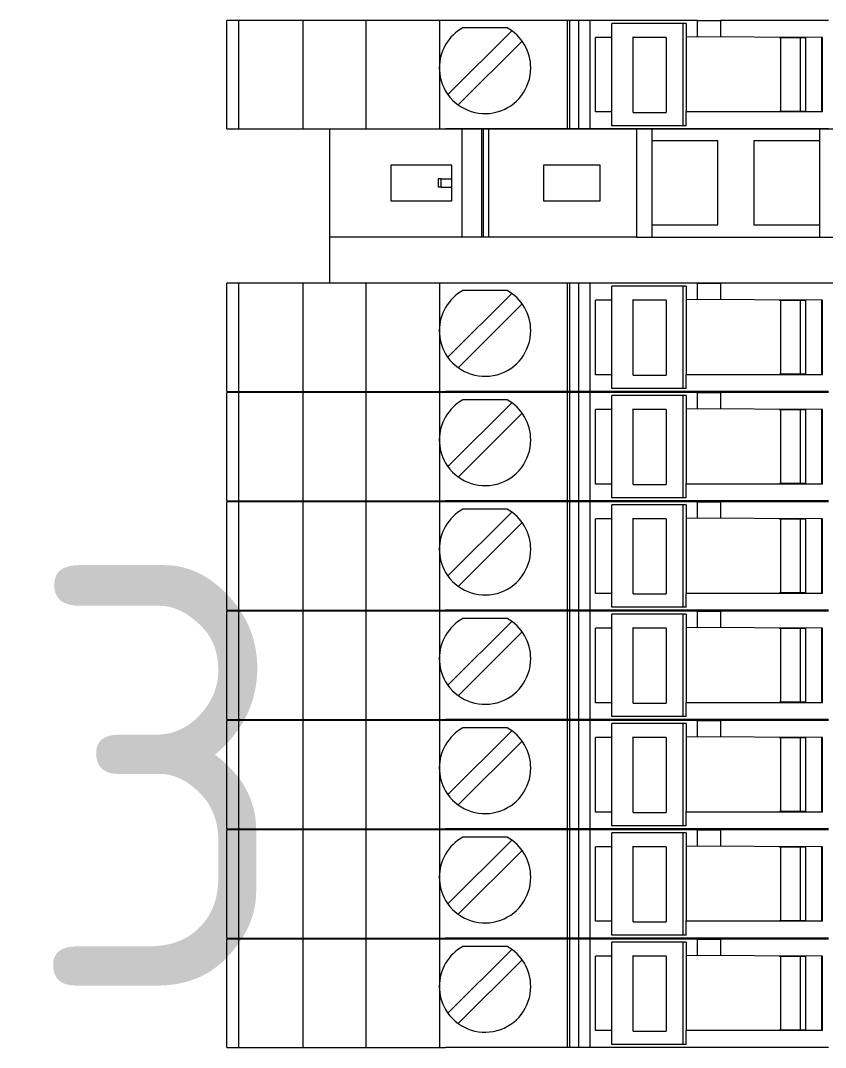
# Model space of a CAD drawing. Header units: millimetres. Extents: x 4962 to 7449, y 754 to 2938.
# Drawn here: x 6416.76 to 6455.03, y 2355.84 to 2404.69 of the extents above; entities that cross this region are included whole.
import ezdxf

# ---------------------------------------------------------------- set-up
doc = ezdxf.new("R2010")
doc.units = ezdxf.units.MM
doc.set_wipeout_variables(frame=1)
doc.layers.add('000-PI-Oprema', color=30, linetype='Continuous', lineweight=5)
doc.layers.add('000-PI_TEXT', color=7, linetype='Continuous')
doc.styles.add('PI0', font='isocpeur.ttf', dxfattribs={"width": 0.9})

msp = doc.modelspace()

# ---------------------------------------------------------------- linework, layer by layer
at = {"layer": '000-PI-Oprema', "color": 0, "linetype": 'ByBlock', "lineweight": 0}
for p, q in [((6426.571, 2399.537), (6426.571, 2404.687)), ((6448.946, 2404.687), (6426.571, 2404.687)), ((6427.119, 2404.687), (6427.119, 2399.537)), ((6430.196, 2399.537), (6430.196, 2404.687)), ((6442.871, 2404.687), (6442.871, 2404.687)), ((6448.255, 2404.547), (6444.884, 2404.547)), ((6444.884, 2404.547), (6444.884, 2404.547)), ((6445.521, 2404.687), (6445.521, 2404.687)), ((6448.413, 2404.547), (6448.255, 2404.547)), ((6448.413, 2404.547), (6448.413, 2403.862)), ((6448.946, 2404.687), (6448.946, 2404.687)), ((6448.946, 2404.687), (6448.951, 2404.687)), ((6448.946, 2403.91), (6448.946, 2404.687)), ((6448.951, 2404.687), (6450.046, 2404.687)), ((6450.046, 2404.687), (6450.043, 2403.905)), ((6450.046, 2404.687), (6450.046, 2404.687)), ((6455.171, 2404.687), (6450.046, 2404.687)), ((6450.571, 2404.687), (6450.571, 2404.687)), ((6440.117, 2404.202), (6437.081, 2401.166)), ((6437.788, 2404.337), (6437.788, 2404.337)), ((6439.905, 2404.337), (6437.788, 2404.337)), ((6439.905, 2404.337), (6439.905, 2404.337)), ((6440.117, 2404.202), (6440.117, 2404.202)), ((6445.891, 2400.312), (6445.891, 2403.912)), ((6454.896, 2403.887), (6448.413, 2403.912)), ((6437.576, 2400.671), (6440.612, 2403.707)), ((6440.612, 2403.707), (6440.612, 2403.707)), ((6442.771, 2401.137), (6442.771, 2403.737)), ((6442.771, 2403.737), (6442.771, 2403.737)), ((6444.884, 2403.887), (6444.096, 2403.887)), ((6444.096, 2403.887), (6444.096, 2403.887)), ((6444.096, 2400.337), (6444.096, 2403.887)), ((6447.458, 2403.887), (6445.891, 2403.887)), ((6447.458, 2403.887), (6447.458, 2400.362)), ((6448.413, 2403.862), (6448.413, 2400.362)), ((6452.846, 2403.887), (6452.846, 2403.862)), ((6453.846, 2403.862), (6452.846, 2403.862)), ((6452.91, 2400.362), (6452.91, 2403.862)), ((6453.846, 2400.337), (6453.846, 2403.887)), ((6454.096, 2403.862), (6453.846, 2403.862)), ((6454.096, 2403.862), (6454.096, 2403.862)), ((6454.096, 2400.362), (6454.096, 2403.862)), ((6454.846, 2403.887), (6454.846, 2400.337)), ((6454.896, 2403.887), (6454.896, 2403.887)), ((6454.896, 2400.337), (6454.896, 2403.887)), ((6437.081, 2401.166), (6437.081, 2401.166)), ((6442.771, 2401.137), (6442.771, 2401.137)), ((6437.576, 2400.671), (6437.576, 2400.671)), ((6444.884, 2400.337), (6444.096, 2400.337)), ((6444.096, 2400.337), (6444.096, 2400.337)), ((6445.891, 2400.312), (6447.3, 2400.312)), ((6447.3, 2400.312), (6447.458, 2400.312)), ((6447.458, 2400.362), (6447.458, 2400.312)), ((6454.896, 2400.337), (6448.413, 2400.337)), ((6453.846, 2400.362), (6452.846, 2400.362)), ((6452.846, 2400.362), (6452.846, 2400.337)), ((6454.096, 2400.362), (6453.846, 2400.362)), ((6454.096, 2400.362), (6454.096, 2400.362)), ((6454.896, 2400.337), (6454.896, 2400.337)), ((6426.571, 2387.037), (6426.571, 2392.187)), ((6448.946, 2392.187), (6426.571, 2392.187)), ((6427.119, 2392.187), (6427.119, 2387.037)), ((6430.196, 2387.037), (6430.196, 2392.187)), ((6433.196, 2387.037), (6433.196, 2392.187)), ((6436.696, 2387.037), (6436.696, 2392.187)), ((6442.771, 2387.037), (6442.771, 2392.187)), ((6442.871, 2392.187), (6442.871, 2392.187)), ((6442.871, 2392.187), (6442.871, 2387.037)), ((6443.299, 2392.187), (6443.299, 2387.037)), ((6443.841, 2387.037), (6443.841, 2392.187)), ((6445.521, 2392.187), (6445.521, 2392.187)), ((6448.946, 2392.187), (6448.946, 2392.187)), ((6448.946, 2392.187), (6448.951, 2392.187)), ((6448.946, 2391.41), (6448.946, 2392.187)), ((6448.951, 2392.187), (6450.046, 2392.187)), ((6450.046, 2392.187), (6450.043, 2391.405)), ((6450.046, 2392.187), (6450.046, 2392.187)), ((6455.171, 2392.187), (6450.046, 2392.187)), ((6450.571, 2392.187), (6450.571, 2392.187)), ((6440.117, 2391.702), (6437.081, 2388.666)), ((6437.788, 2391.837), (6437.788, 2391.837)), ((6439.905, 2391.837), (6437.788, 2391.837)), ((6439.905, 2391.837), (6439.905, 2391.837)), ((6440.117, 2391.702), (6440.117, 2391.702)), ((6448.255, 2392.047), (6444.884, 2392.047)), ((6444.884, 2387.177), (6444.884, 2392.047)), ((6444.884, 2392.047), (6444.884, 2392.047)), ((6448.413, 2392.047), (6448.255, 2392.047)), ((6448.255, 2392.047), (6448.255, 2387.177)), ((6448.413, 2392.047), (6448.413, 2391.362)), ((6442.771, 2388.637), (6442.771, 2391.237)), ((6442.771, 2391.237), (6442.771, 2391.237)), ((6444.884, 2391.387), (6444.096, 2391.387)), ((6444.096, 2391.387), (6444.096, 2391.387)), ((6444.096, 2387.837), (6444.096, 2391.387)), ((6445.891, 2387.812), (6445.891, 2391.412)), ((6447.458, 2391.387), (6445.891, 2391.387)), ((6447.458, 2391.387), (6447.458, 2387.862)), ((6454.896, 2391.387), (6448.413, 2391.412)), ((6448.413, 2391.362), (6448.413, 2387.862)), ((6452.846, 2391.387), (6452.846, 2391.362)), ((6453.846, 2391.362), (6452.846, 2391.362)), ((6452.91, 2387.862), (6452.91, 2391.362)), ((6453.846, 2387.837), (6453.846, 2391.387)), ((6454.096, 2391.362), (6453.846, 2391.362)), ((6454.096, 2391.362), (6454.096, 2391.362)), ((6454.096, 2387.862), (6454.096, 2391.362)), ((6454.846, 2391.387), (6454.846, 2387.837)), ((6454.896, 2391.387), (6454.896, 2391.387)), ((6454.896, 2387.837), (6454.896, 2391.387)), ((6437.576, 2388.171), (6440.612, 2391.207)), ((6440.612, 2391.207), (6440.612, 2391.207)), ((6437.081, 2388.666), (6437.081, 2388.666)), ((6442.771, 2388.637), (6442.771, 2388.637)), ((6437.576, 2388.171), (6437.576, 2388.171)), ((6444.884, 2387.837), (6444.096, 2387.837)), ((6444.096, 2387.837), (6444.096, 2387.837)), ((6445.891, 2387.812), (6447.3, 2387.812)), ((6447.3, 2387.812), (6447.458, 2387.812)), ((6447.458, 2387.862), (6447.458, 2387.812)), ((6448.413, 2387.177), (6448.413, 2387.862)), ((6454.896, 2387.837), (6448.413, 2387.837)), ((6453.846, 2387.862), (6452.846, 2387.862)), ((6452.846, 2387.862), (6452.846, 2387.837)), ((6454.096, 2387.862), (6453.846, 2387.862)), ((6454.096, 2387.862), (6454.096, 2387.862)), ((6454.896, 2387.837), (6454.896, 2387.837)), ((6426.571, 2387.037), (6436.971, 2387.037)), ((6426.571, 2381.837), (6426.571, 2386.987)), ((6448.946, 2386.987), (6426.571, 2386.987)), ((6427.119, 2386.987), (6427.119, 2381.837)), ((6430.196, 2381.837), (6430.196, 2386.987)), ((6433.196, 2381.837), (6433.196, 2386.987)), ((6436.696, 2381.837), (6436.696, 2386.987)), ((6455.171, 2387.037), (6436.971, 2387.037)), ((6442.771, 2381.837), (6442.771, 2386.987)), ((6442.871, 2387.037), (6442.871, 2387.037)), ((6442.871, 2386.987), (6442.871, 2386.987)), ((6442.871, 2386.987), (6442.871, 2381.837)), ((6443.299, 2386.987), (6443.299, 2381.837)), ((6443.841, 2381.837), (6443.841, 2386.987)), ((6448.255, 2387.177), (6444.884, 2387.177)), ((6444.884, 2387.177), (6444.884, 2387.177)), ((6448.255, 2386.847), (6444.884, 2386.847)), ((6444.884, 2381.977), (6444.884, 2386.847)), ((6444.884, 2386.847), (6444.884, 2386.847)), ((6445.521, 2387.037), (6445.521, 2387.037)), ((6445.521, 2386.987), (6445.521, 2386.987)), ((6448.413, 2387.177), (6448.255, 2387.177)), ((6448.413, 2386.847), (6448.255, 2386.847)), ((6448.255, 2386.847), (6448.255, 2381.977)), ((6448.413, 2386.847), (6448.413, 2386.162)), ((6448.946, 2386.987), (6448.946, 2386.987)), ((6448.946, 2386.987), (6448.951, 2386.987)), ((6448.946, 2386.21), (6448.946, 2386.987)), ((6448.951, 2386.987), (6450.046, 2386.987)), ((6450.046, 2386.987), (6450.043, 2386.205)), ((6450.046, 2386.987), (6450.046, 2386.987)), ((6455.171, 2386.987), (6450.046, 2386.987)), ((6450.571, 2387.037), (6450.571, 2387.037)), ((6450.571, 2386.987), (6450.571, 2386.987)), ((6440.117, 2386.502), (6437.081, 2383.466)), ((6437.788, 2386.637), (6437.788, 2386.637)), ((6439.905, 2386.637), (6437.788, 2386.637)), ((6439.905, 2386.637), (6439.905, 2386.637)), ((6440.117, 2386.502), (6440.117, 2386.502)), ((6437.576, 2382.971), (6440.612, 2386.007)), ((6440.612, 2386.007), (6440.612, 2386.007)), ((6442.771, 2383.437), (6442.771, 2386.037)), ((6442.771, 2386.037), (6442.771, 2386.037)), ((6444.884, 2386.187), (6444.096, 2386.187)), ((6444.096, 2386.187), (6444.096, 2386.187)), ((6444.096, 2382.637), (6444.096, 2386.187)), ((6445.891, 2382.612), (6445.891, 2386.212)), ((6447.458, 2386.187), (6445.891, 2386.187)), ((6447.458, 2386.187), (6447.458, 2382.662)), ((6454.896, 2386.187), (6448.413, 2386.212)), ((6448.413, 2386.162), (6448.413, 2382.662)), ((6452.846, 2386.187), (6452.846, 2386.162)), ((6453.846, 2386.162), (6452.846, 2386.162)), ((6452.91, 2382.662), (6452.91, 2386.162)), ((6453.846, 2382.637), (6453.846, 2386.187)), ((6454.096, 2386.162), (6453.846, 2386.162)), ((6454.096, 2386.162), (6454.096, 2386.162)), ((6454.096, 2382.662), (6454.096, 2386.162)), ((6454.846, 2386.187), (6454.846, 2382.637)), ((6454.896, 2386.187), (6454.896, 2386.187)), ((6454.896, 2382.637), (6454.896, 2386.187)), ((6437.081, 2383.466), (6437.081, 2383.466)), ((6442.771, 2383.437), (6442.771, 2383.437)), ((6437.576, 2382.971), (6437.576, 2382.971)), ((6444.884, 2382.637), (6444.096, 2382.637)), ((6444.096, 2382.637), (6444.096, 2382.637)), ((6445.891, 2382.612), (6447.3, 2382.612)), ((6447.3, 2382.612), (6447.458, 2382.612)), ((6447.458, 2382.662), (6447.458, 2382.612)), ((6448.413, 2381.977), (6448.413, 2382.662)), ((6454.896, 2382.637), (6448.413, 2382.637)), ((6453.846, 2382.662), (6452.846, 2382.662)), ((6452.846, 2382.662), (6452.846, 2382.637)), ((6454.096, 2382.662), (6453.846, 2382.662)), ((6454.096, 2382.662), (6454.096, 2382.662)), ((6454.896, 2382.637), (6454.896, 2382.637)), ((6448.255, 2381.977), (6444.884, 2381.977)), ((6444.884, 2381.977), (6444.884, 2381.977)), ((6448.413, 2381.977), (6448.255, 2381.977)), ((6426.571, 2381.837), (6436.971, 2381.837)), ((6426.571, 2376.637), (6426.571, 2381.787)), ((6448.946, 2381.787), (6426.571, 2381.787)), ((6427.119, 2381.787), (6427.119, 2376.637)), ((6430.196, 2376.637), (6430.196, 2381.787)), ((6433.196, 2376.637), (6433.196, 2381.787)), ((6436.696, 2376.637), (6436.696, 2381.787)), ((6455.171, 2381.837), (6436.971, 2381.837)), ((6442.771, 2376.637), (6442.771, 2381.787)), ((6442.871, 2381.837), (6442.871, 2381.837)), ((6442.871, 2381.787), (6442.871, 2381.787)), ((6442.871, 2381.787), (6442.871, 2376.637)), ((6443.299, 2381.787), (6443.299, 2376.637)), ((6443.841, 2376.637), (6443.841, 2381.787)), ((6448.255, 2381.647), (6444.884, 2381.647)), ((6444.884, 2376.777), (6444.884, 2381.647)), ((6444.884, 2381.647), (6444.884, 2381.647)), ((6445.521, 2381.837), (6445.521, 2381.837)), ((6445.521, 2381.787), (6445.521, 2381.787)), ((6448.413, 2381.647), (6448.255, 2381.647)), ((6448.255, 2381.647), (6448.255, 2376.777)), ((6448.413, 2381.647), (6448.413, 2380.962)), ((6448.946, 2381.787), (6448.946, 2381.787)), ((6448.946, 2381.787), (6448.951, 2381.787)), ((6448.946, 2381.01), (6448.946, 2381.787)), ((6448.951, 2381.787), (6450.046, 2381.787)), ((6450.046, 2381.787), (6450.043, 2381.005)), ((6450.046, 2381.787), (6450.046, 2381.787)), ((6455.171, 2381.787), (6450.046, 2381.787)), ((6450.571, 2381.837), (6450.571, 2381.837)), ((6450.571, 2381.787), (6450.571, 2381.787)), ((6440.117, 2381.302), (6437.081, 2378.266)), ((6437.788, 2381.437), (6437.788, 2381.437)), ((6439.905, 2381.437), (6437.788, 2381.437)), ((6439.905, 2381.437), (6439.905, 2381.437)), ((6440.117, 2381.302), (6440.117, 2381.302)), ((6444.884, 2380.987), (6444.096, 2380.987)), ((6444.096, 2380.987), (6444.096, 2380.987)), ((6444.096, 2377.437), (6444.096, 2380.987)), ((6445.891, 2377.412), (6445.891, 2381.012)), ((6447.458, 2380.987), (6445.891, 2380.987)), ((6447.458, 2380.987), (6447.458, 2377.462)), ((6454.896, 2380.987), (6448.413, 2381.012)), ((6448.413, 2380.962), (6448.413, 2377.462)), ((6452.846, 2380.987), (6452.846, 2380.962)), ((6453.846, 2380.962), (6452.846, 2380.962)), ((6452.91, 2377.462), (6452.91, 2380.962)), ((6453.846, 2377.437), (6453.846, 2380.987)), ((6454.096, 2380.962), (6453.846, 2380.962)), ((6454.096, 2380.962), (6454.096, 2380.962)), ((6454.096, 2377.462), (6454.096, 2380.962)), ((6454.846, 2380.987), (6454.846, 2377.437)), ((6454.896, 2380.987), (6454.896, 2380.987)), ((6454.896, 2377.437), (6454.896, 2380.987)), ((6437.576, 2377.771), (6440.612, 2380.807)), ((6440.612, 2380.807), (6440.612, 2380.807)), ((6442.771, 2378.237), (6442.771, 2380.837)), ((6442.771, 2380.837), (6442.771, 2380.837)), ((6437.081, 2378.266), (6437.081, 2378.266)), ((6442.771, 2378.237), (6442.771, 2378.237)), ((6437.576, 2377.771), (6437.576, 2377.771)), ((6444.884, 2377.437), (6444.096, 2377.437)), ((6444.096, 2377.437), (6444.096, 2377.437)), ((6445.891, 2377.412), (6447.3, 2377.412)), ((6447.3, 2377.412), (6447.458, 2377.412)), ((6447.458, 2377.462), (6447.458, 2377.412)), ((6448.413, 2376.777), (6448.413, 2377.462)), ((6454.896, 2377.437), (6448.413, 2377.437)), ((6453.846, 2377.462), (6452.846, 2377.462)), ((6452.846, 2377.462), (6452.846, 2377.437)), ((6454.096, 2377.462), (6453.846, 2377.462)), ((6454.096, 2377.462), (6454.096, 2377.462)), ((6454.896, 2377.437), (6454.896, 2377.437)), ((6426.571, 2376.637), (6436.971, 2376.637)), ((6426.571, 2371.437), (6426.571, 2376.587)), ((6448.946, 2376.587), (6426.571, 2376.587)), ((6427.119, 2376.587), (6427.119, 2371.437)), ((6430.196, 2371.437), (6430.196, 2376.587)), ((6433.196, 2371.437), (6433.196, 2376.587)), ((6436.696, 2371.437), (6436.696, 2376.587)), ((6455.171, 2376.637), (6436.971, 2376.637)), ((6442.771, 2371.437), (6442.771, 2376.587)), ((6442.871, 2376.637), (6442.871, 2376.637)), ((6442.871, 2376.587), (6442.871, 2376.587)), ((6442.871, 2376.587), (6442.871, 2371.437)), ((6443.299, 2376.587), (6443.299, 2371.437)), ((6443.841, 2371.437), (6443.841, 2376.587)), ((6448.255, 2376.777), (6444.884, 2376.777)), ((6444.884, 2376.777), (6444.884, 2376.777)), ((6445.521, 2376.637), (6445.521, 2376.637)), ((6445.521, 2376.587), (6445.521, 2376.587)), ((6448.413, 2376.777), (6448.255, 2376.777)), ((6448.946, 2376.587), (6448.946, 2376.587)), ((6448.946, 2376.587), (6448.951, 2376.587)), ((6448.946, 2375.81), (6448.946, 2376.587)), ((6448.951, 2376.587), (6450.046, 2376.587)), ((6450.046, 2376.587), (6450.043, 2375.805)), ((6450.046, 2376.587), (6450.046, 2376.587)), ((6455.171, 2376.587), (6450.046, 2376.587)), ((6450.571, 2376.637), (6450.571, 2376.637)), ((6450.571, 2376.587), (6450.571, 2376.587)), ((6440.117, 2376.102), (6437.081, 2373.066)), ((6437.788, 2376.237), (6437.788, 2376.237)), ((6439.905, 2376.237), (6437.788, 2376.237)), ((6439.905, 2376.237), (6439.905, 2376.237)), ((6440.117, 2376.102), (6440.117, 2376.102)), ((6448.255, 2376.447), (6444.884, 2376.447)), ((6444.884, 2371.577), (6444.884, 2376.447)), ((6444.884, 2376.447), (6444.884, 2376.447)), ((6448.413, 2376.447), (6448.255, 2376.447)), ((6448.255, 2376.447), (6448.255, 2371.577)), ((6448.413, 2376.447), (6448.413, 2375.762)), ((6437.576, 2372.571), (6440.612, 2375.607)), ((6440.612, 2375.607), (6440.612, 2375.607)), ((6442.771, 2373.037), (6442.771, 2375.637)), ((6442.771, 2375.637), (6442.771, 2375.637)), ((6444.884, 2375.787), (6444.096, 2375.787)), ((6444.096, 2375.787), (6444.096, 2375.787)), ((6444.096, 2372.237), (6444.096, 2375.787)), ((6445.891, 2372.212), (6445.891, 2375.812)), ((6447.458, 2375.787), (6445.891, 2375.787)), ((6447.458, 2375.787), (6447.458, 2372.262)), ((6454.896, 2375.787), (6448.413, 2375.812)), ((6448.413, 2375.762), (6448.413, 2372.262)), ((6452.846, 2375.787), (6452.846, 2375.762)), ((6453.846, 2375.762), (6452.846, 2375.762)), ((6452.91, 2372.262), (6452.91, 2375.762)), ((6453.846, 2372.237), (6453.846, 2375.787)), ((6454.096, 2375.762), (6453.846, 2375.762)), ((6454.096, 2375.762), (6454.096, 2375.762)), ((6454.096, 2372.262), (6454.096, 2375.762)), ((6454.846, 2375.787), (6454.846, 2372.237)), ((6454.896, 2375.787), (6454.896, 2375.787)), ((6454.896, 2372.237), (6454.896, 2375.787)), ((6437.081, 2373.066), (6437.081, 2373.066)), ((6442.771, 2373.037), (6442.771, 2373.037)), ((6437.576, 2372.571), (6437.576, 2372.571)), ((6444.884, 2372.237), (6444.096, 2372.237)), ((6444.096, 2372.237), (6444.096, 2372.237)), ((6445.891, 2372.212), (6447.3, 2372.212)), ((6447.3, 2372.212), (6447.458, 2372.212)), ((6447.458, 2372.262), (6447.458, 2372.212)), ((6448.413, 2371.577), (6448.413, 2372.262)), ((6454.896, 2372.237), (6448.413, 2372.237)), ((6453.846, 2372.262), (6452.846, 2372.262)), ((6452.846, 2372.262), (6452.846, 2372.237)), ((6454.096, 2372.262), (6453.846, 2372.262)), ((6454.096, 2372.262), (6454.096, 2372.262)), ((6454.896, 2372.237), (6454.896, 2372.237)), ((6426.571, 2371.437), (6436.971, 2371.437)), ((6426.571, 2366.237), (6426.571, 2371.387)), ((6448.946, 2371.387), (6426.571, 2371.387)), ((6427.119, 2371.387), (6427.119, 2366.237)), ((6430.196, 2366.237), (6430.196, 2371.387)), ((6433.196, 2366.237), (6433.196, 2371.387)), ((6436.696, 2366.237), (6436.696, 2371.387)), ((6455.171, 2371.437), (6436.971, 2371.437)), ((6442.771, 2366.237), (6442.771, 2371.387)), ((6442.871, 2371.437), (6442.871, 2371.437)), ((6442.871, 2371.387), (6442.871, 2371.387)), ((6442.871, 2371.387), (6442.871, 2366.237)), ((6443.299, 2371.387), (6443.299, 2366.237)), ((6443.841, 2366.237), (6443.841, 2371.387)), ((6448.255, 2371.577), (6444.884, 2371.577)), ((6444.884, 2371.577), (6444.884, 2371.577)), ((6448.255, 2371.247), (6444.884, 2371.247)), ((6444.884, 2366.377), (6444.884, 2371.247)), ((6444.884, 2371.247), (6444.884, 2371.247)), ((6445.521, 2371.437), (6445.521, 2371.437)), ((6445.521, 2371.387), (6445.521, 2371.387)), ((6448.413, 2371.577), (6448.255, 2371.577)), ((6448.413, 2371.247), (6448.255, 2371.247)), ((6448.255, 2371.247), (6448.255, 2366.377)), ((6448.413, 2371.247), (6448.413, 2370.562)), ((6448.946, 2371.387), (6448.946, 2371.387)), ((6448.946, 2371.387), (6448.951, 2371.387)), ((6448.946, 2370.61), (6448.946, 2371.387)), ((6448.951, 2371.387), (6450.046, 2371.387)), ((6450.046, 2371.387), (6450.043, 2370.605)), ((6450.046, 2371.387), (6450.046, 2371.387)), ((6455.171, 2371.387), (6450.046, 2371.387)), ((6450.571, 2371.437), (6450.571, 2371.437)), ((6450.571, 2371.387), (6450.571, 2371.387)), ((6440.117, 2370.902), (6437.081, 2367.866)), ((6437.788, 2371.037), (6437.788, 2371.037)), ((6439.905, 2371.037), (6437.788, 2371.037)), ((6439.905, 2371.037), (6439.905, 2371.037)), ((6440.117, 2370.902), (6440.117, 2370.902)), ((6437.576, 2367.371), (6440.612, 2370.407)), ((6440.612, 2370.407), (6440.612, 2370.407)), ((6442.771, 2367.837), (6442.771, 2370.437)), ((6442.771, 2370.437), (6442.771, 2370.437)), ((6444.884, 2370.587), (6444.096, 2370.587)), ((6444.096, 2370.587), (6444.096, 2370.587)), ((6444.096, 2367.037), (6444.096, 2370.587)), ((6445.891, 2367.012), (6445.891, 2370.612)), ((6447.458, 2370.587), (6445.891, 2370.587)), ((6447.458, 2370.587), (6447.458, 2367.062)), ((6454.896, 2370.587), (6448.413, 2370.612)), ((6448.413, 2370.562), (6448.413, 2367.062)), ((6452.846, 2370.587), (6452.846, 2370.562)), ((6453.846, 2370.562), (6452.846, 2370.562)), ((6452.91, 2367.062), (6452.91, 2370.562)), ((6453.846, 2367.037), (6453.846, 2370.587)), ((6454.096, 2370.562), (6453.846, 2370.562)), ((6454.096, 2370.562), (6454.096, 2370.562)), ((6454.096, 2367.062), (6454.096, 2370.562)), ((6454.846, 2370.587), (6454.846, 2367.037)), ((6454.896, 2370.587), (6454.896, 2370.587)), ((6454.896, 2367.037), (6454.896, 2370.587)), ((6437.081, 2367.866), (6437.081, 2367.866)), ((6442.771, 2367.837), (6442.771, 2367.837)), ((6437.576, 2367.371), (6437.576, 2367.371)), ((6444.884, 2367.037), (6444.096, 2367.037)), ((6444.096, 2367.037), (6444.096, 2367.037)), ((6445.891, 2367.012), (6447.3, 2367.012)), ((6447.3, 2367.012), (6447.458, 2367.012)), ((6447.458, 2367.062), (6447.458, 2367.012)), ((6448.413, 2366.377), (6448.413, 2367.062)), ((6454.896, 2367.037), (6448.413, 2367.037)), ((6453.846, 2367.062), (6452.846, 2367.062)), ((6452.846, 2367.062), (6452.846, 2367.037)), ((6454.096, 2367.062), (6453.846, 2367.062)), ((6454.096, 2367.062), (6454.096, 2367.062)), ((6454.896, 2367.037), (6454.896, 2367.037)), ((6448.255, 2366.377), (6444.884, 2366.377)), ((6444.884, 2366.377), (6444.884, 2366.377)), ((6448.413, 2366.377), (6448.255, 2366.377)), ((6426.571, 2366.237), (6436.971, 2366.237)), ((6426.571, 2361.037), (6426.571, 2366.187)), ((6448.946, 2366.187), (6426.571, 2366.187)), ((6427.119, 2366.187), (6427.119, 2361.037)), ((6430.196, 2361.037), (6430.196, 2366.187)), ((6433.196, 2361.037), (6433.196, 2366.187)), ((6436.696, 2361.037), (6436.696, 2366.187)), ((6455.171, 2366.237), (6436.971, 2366.237)), ((6437.788, 2365.837), (6437.788, 2365.837)), ((6439.905, 2365.837), (6437.788, 2365.837)), ((6439.905, 2365.837), (6439.905, 2365.837)), ((6442.771, 2361.037), (6442.771, 2366.187)), ((6442.871, 2366.237), (6442.871, 2366.237)), ((6442.871, 2366.187), (6442.871, 2366.187)), ((6442.871, 2366.187), (6442.871, 2361.037)), ((6443.299, 2366.187), (6443.299, 2361.037)), ((6443.841, 2361.037), (6443.841, 2366.187)), ((6448.255, 2366.047), (6444.884, 2366.047)), ((6444.884, 2361.177), (6444.884, 2366.047)), ((6444.884, 2366.047), (6444.884, 2366.047)), ((6445.521, 2366.237), (6445.521, 2366.237)), ((6445.521, 2366.187), (6445.521, 2366.187)), ((6448.413, 2366.047), (6448.255, 2366.047)), ((6448.255, 2366.047), (6448.255, 2361.177)), ((6448.413, 2366.047), (6448.413, 2365.362)), ((6448.946, 2366.187), (6448.946, 2366.187)), ((6448.946, 2366.187), (6448.951, 2366.187)), ((6448.946, 2365.41), (6448.946, 2366.187)), ((6448.951, 2366.187), (6450.046, 2366.187)), ((6450.046, 2366.187), (6450.043, 2365.405)), ((6450.046, 2366.187), (6450.046, 2366.187)), ((6455.171, 2366.187), (6450.046, 2366.187)), ((6450.571, 2366.237), (6450.571, 2366.237)), ((6450.571, 2366.187), (6450.571, 2366.187)), ((6440.117, 2365.702), (6437.081, 2362.666)), ((6440.117, 2365.702), (6440.117, 2365.702)), ((6444.884, 2365.387), (6444.096, 2365.387)), ((6444.096, 2365.387), (6444.096, 2365.387)), ((6444.096, 2361.837), (6444.096, 2365.387)), ((6445.891, 2361.812), (6445.891, 2365.412)), ((6447.458, 2365.387), (6445.891, 2365.387)), ((6447.458, 2365.387), (6447.458, 2361.862)), ((6454.896, 2365.387), (6448.413, 2365.412)), ((6448.413, 2365.362), (6448.413, 2361.862)), ((6452.846, 2365.387), (6452.846, 2365.362)), ((6453.846, 2365.362), (6452.846, 2365.362)), ((6452.91, 2361.862), (6452.91, 2365.362)), ((6453.846, 2361.837), (6453.846, 2365.387)), ((6454.096, 2365.362), (6453.846, 2365.362)), ((6454.096, 2365.362), (6454.096, 2365.362)), ((6454.096, 2361.862), (6454.096, 2365.362)), ((6454.846, 2365.387), (6454.846, 2361.837)), ((6454.896, 2365.387), (6454.896, 2365.387)), ((6454.896, 2361.837), (6454.896, 2365.387)), ((6437.576, 2362.171), (6440.612, 2365.207)), ((6440.612, 2365.207), (6440.612, 2365.207)), ((6442.771, 2362.637), (6442.771, 2365.237)), ((6442.771, 2365.237), (6442.771, 2365.237)), ((6437.081, 2362.666), (6437.081, 2362.666)), ((6442.771, 2362.637), (6442.771, 2362.637)), ((6437.576, 2362.171), (6437.576, 2362.171)), ((6444.884, 2361.837), (6444.096, 2361.837)), ((6444.096, 2361.837), (6444.096, 2361.837)), ((6445.891, 2361.812), (6447.3, 2361.812)), ((6447.3, 2361.812), (6447.458, 2361.812)), ((6447.458, 2361.862), (6447.458, 2361.812)), ((6448.413, 2361.177), (6448.413, 2361.862)), ((6454.896, 2361.837), (6448.413, 2361.837)), ((6453.846, 2361.862), (6452.846, 2361.862)), ((6452.846, 2361.862), (6452.846, 2361.837)), ((6454.096, 2361.862), (6453.846, 2361.862)), ((6454.096, 2361.862), (6454.096, 2361.862)), ((6454.896, 2361.837), (6454.896, 2361.837)), ((6426.571, 2361.037), (6436.971, 2361.037)), ((6426.571, 2355.837), (6426.571, 2360.987)), ((6448.946, 2360.987), (6426.571, 2360.987)), ((6427.119, 2360.987), (6427.119, 2355.837)), ((6430.196, 2355.837), (6430.196, 2360.987)), ((6433.196, 2355.837), (6433.196, 2360.987)), ((6436.696, 2355.837), (6436.696, 2360.987)), ((6455.171, 2361.037), (6436.971, 2361.037)), ((6442.771, 2355.837), (6442.771, 2360.987)), ((6442.871, 2361.037), (6442.871, 2361.037)), ((6442.871, 2360.987), (6442.871, 2360.987)), ((6442.871, 2360.987), (6442.871, 2355.837)), ((6443.299, 2360.987), (6443.299, 2355.837)), ((6443.841, 2355.837), (6443.841, 2360.987)), ((6448.255, 2361.177), (6444.884, 2361.177)), ((6444.884, 2361.177), (6444.884, 2361.177)), ((6445.521, 2361.037), (6445.521, 2361.037)), ((6445.521, 2360.987), (6445.521, 2360.987)), ((6448.413, 2361.177), (6448.255, 2361.177)), ((6448.946, 2360.987), (6448.946, 2360.987)), ((6448.946, 2360.987), (6448.951, 2360.987)), ((6448.946, 2360.21), (6448.946, 2360.987)), ((6448.951, 2360.987), (6450.046, 2360.987)), ((6450.046, 2360.987), (6450.043, 2360.205)), ((6450.046, 2360.987), (6450.046, 2360.987)), ((6455.171, 2360.987), (6450.046, 2360.987)), ((6450.571, 2361.037), (6450.571, 2361.037)), ((6450.571, 2360.987), (6450.571, 2360.987)), ((6440.117, 2360.502), (6437.081, 2357.466)), ((6437.788, 2360.637), (6437.788, 2360.637)), ((6439.905, 2360.637), (6437.788, 2360.637)), ((6439.905, 2360.637), (6439.905, 2360.637)), ((6440.117, 2360.502), (6440.117, 2360.502)), ((6448.255, 2360.847), (6444.884, 2360.847)), ((6444.884, 2355.977), (6444.884, 2360.847)), ((6444.884, 2360.847), (6444.884, 2360.847)), ((6448.413, 2360.847), (6448.255, 2360.847)), ((6448.255, 2360.847), (6448.255, 2355.977)), ((6448.413, 2360.847), (6448.413, 2360.162)), ((6437.576, 2356.971), (6440.612, 2360.007)), ((6440.612, 2360.007), (6440.612, 2360.007)), ((6442.771, 2357.437), (6442.771, 2360.037)), ((6442.771, 2360.037), (6442.771, 2360.037)), ((6444.884, 2360.187), (6444.096, 2360.187)), ((6444.096, 2360.187), (6444.096, 2360.187)), ((6444.096, 2356.637), (6444.096, 2360.187)), ((6445.891, 2356.612), (6445.891, 2360.212)), ((6447.458, 2360.187), (6445.891, 2360.187)), ((6447.458, 2360.187), (6447.458, 2356.662)), ((6454.896, 2360.187), (6448.413, 2360.212)), ((6448.413, 2360.162), (6448.413, 2356.662)), ((6452.846, 2360.187), (6452.846, 2360.162)), ((6453.846, 2360.162), (6452.846, 2360.162)), ((6452.91, 2356.662), (6452.91, 2360.162)), ((6453.846, 2356.637), (6453.846, 2360.187)), ((6454.096, 2360.162), (6453.846, 2360.162)), ((6454.096, 2360.162), (6454.096, 2360.162)), ((6454.096, 2356.662), (6454.096, 2360.162)), ((6454.846, 2360.187), (6454.846, 2356.637)), ((6454.896, 2360.187), (6454.896, 2360.187)), ((6454.896, 2356.637), (6454.896, 2360.187)), ((6437.081, 2357.466), (6437.081, 2357.466)), ((6442.771, 2357.437), (6442.771, 2357.437)), ((6437.576, 2356.971), (6437.576, 2356.971)), ((6444.884, 2356.637), (6444.096, 2356.637)), ((6444.096, 2356.637), (6444.096, 2356.637)), ((6445.891, 2356.612), (6447.3, 2356.612)), ((6447.3, 2356.612), (6447.458, 2356.612)), ((6447.458, 2356.662), (6447.458, 2356.612)), ((6448.413, 2355.977), (6448.413, 2356.662)), ((6454.896, 2356.637), (6448.413, 2356.637)), ((6453.846, 2356.662), (6452.846, 2356.662)), ((6452.846, 2356.662), (6452.846, 2356.637)), ((6454.096, 2356.662), (6453.846, 2356.662)), ((6454.096, 2356.662), (6454.096, 2356.662)), ((6454.896, 2356.637), (6454.896, 2356.637)), ((6426.571, 2355.837), (6436.971, 2355.837)), ((6455.171, 2355.837), (6436.971, 2355.837)), ((6442.871, 2355.837), (6442.871, 2355.837)), ((6448.255, 2355.977), (6444.884, 2355.977)), ((6444.884, 2355.977), (6444.884, 2355.977)), ((6445.521, 2355.837), (6445.521, 2355.837)), ((6448.413, 2355.977), (6448.255, 2355.977)), ((6450.571, 2355.837), (6450.571, 2355.837))]:
    msp.add_line(p, q, dxfattribs=at)
for centre, start, end in [((6438.846, 2402.437), 119.1246, 149.5497), ((6438.846, 2402.437), 0, 60.8754), ((6438.846, 2402.437), 210.4503, 0), ((6438.846, 2389.937), 119.1246, 149.5497), ((6438.846, 2389.937), 0, 60.8754), ((6438.846, 2389.937), 210.4503, 0), ((6438.846, 2384.737), 119.1246, 149.5497), ((6438.846, 2384.737), 0, 60.8754), ((6438.846, 2384.737), 210.4503, 0), ((6438.846, 2379.537), 119.1246, 149.5497), ((6438.846, 2379.537), 0, 60.8754), ((6438.846, 2379.537), 210.4503, 0), ((6438.846, 2374.337), 119.1246, 149.5497), ((6438.846, 2374.337), 0, 60.8754), ((6438.846, 2374.337), 210.4503, 0), ((6438.846, 2369.137), 119.1246, 149.5497), ((6438.846, 2369.137), 0, 60.8754), ((6438.846, 2369.137), 210.4503, 0), ((6438.846, 2363.937), 119.1246, 149.5497), ((6438.846, 2363.937), 0, 60.8754), ((6438.846, 2363.937), 210.4503, 0), ((6438.846, 2358.737), 119.1246, 149.5497), ((6438.846, 2358.737), 0, 60.8754), ((6438.846, 2358.737), 210.4503, 0)]:
    msp.add_arc(centre, 2.175, start, end, dxfattribs=at)
for centre, start_param, end_param in [((6438.846, 2402.437), -2.102255, -1.570796), ((6438.846, 2402.437), -1.570796, -1.039338), ((6438.846, 2389.937), -2.102255, -1.570796), ((6438.846, 2389.937), -1.570796, -1.039338), ((6438.846, 2384.737), -2.102255, -1.570796), ((6438.846, 2384.737), -1.570796, -1.039338), ((6438.846, 2379.537), -2.102255, -1.570796), ((6438.846, 2379.537), -1.570796, -1.039338), ((6438.846, 2374.337), -2.102255, -1.570796), ((6438.846, 2374.337), -1.570796, -1.039338), ((6438.846, 2369.137), -2.102255, -1.570796), ((6438.846, 2369.137), -1.570796, -1.039338), ((6438.846, 2363.937), -2.102255, -1.570796), ((6438.846, 2363.937), -1.570796, -1.039338), ((6438.846, 2358.737), -2.102255, -1.570796), ((6438.846, 2358.737), -1.570796, -1.039338)]:
    msp.add_ellipse(centre, major_axis=(0, -2.175), ratio=1, start_param=start_param, end_param=end_param, dxfattribs=at)

# ---------------------------------------------------------------- texts
at = {"layer": '000-PI_TEXT', "color": 0, "linetype": 'ByBlock', "lineweight": 0, "style": 'PI0', "width": 0.9}
msp.add_text('-XG603', height=20, dxfattribs=at).set_placement((6347.863, 2358.714))

# ---------------------------------------------------------------- next in the draw order: wipeouts: each hides what was drawn before it
at = {"color": 7}
msp.add_wipeout([(6431.471, 2392.187), (6480.071, 2392.187), (6480.071, 2399.537), (6431.471, 2399.537)], dxfattribs=at).dxf.layer = '000-PI-Oprema'

# ---------------------------------------------------------------- next in the draw order: linework, layer by layer
at = {"layer": '000-PI-Oprema', "color": 0, "linetype": 'ByBlock', "lineweight": 0}
for p, q in [((6433.196, 2399.537), (6433.196, 2404.687)), ((6436.696, 2399.537), (6436.696, 2404.687)), ((6442.771, 2399.537), (6442.771, 2404.687)), ((6442.871, 2404.687), (6442.871, 2399.537)), ((6443.299, 2404.687), (6443.299, 2399.537)), ((6443.841, 2399.537), (6443.841, 2404.687)), ((6444.884, 2399.677), (6444.884, 2404.547)), ((6448.255, 2404.547), (6448.255, 2399.677)), ((6448.413, 2399.677), (6448.413, 2400.362)), ((6426.571, 2399.537), (6436.971, 2399.537)), ((6455.171, 2399.537), (6436.971, 2399.537)), ((6442.871, 2399.537), (6442.871, 2399.537)), ((6448.255, 2399.677), (6444.884, 2399.677)), ((6444.884, 2399.677), (6444.884, 2399.677)), ((6445.521, 2399.537), (6445.521, 2399.537)), ((6448.413, 2399.677), (6448.255, 2399.677)), ((6450.571, 2399.537), (6450.571, 2399.537))]:
    msp.add_line(p, q, dxfattribs=at)
at = {"layer": '000-PI-Oprema', "color": 7}
for p, q in [((6431.471, 2392.187), (6431.471, 2399.537)), ((6437.737, 2399.537), (6437.737, 2394.387)), ((6438.673, 2399.537), (6438.673, 2394.387)), ((6438.774, 2394.387), (6438.774, 2399.537)), ((6439.032, 2394.387), (6439.032, 2399.537)), ((6446.053, 2399.537), (6446.053, 2394.387)), ((6446.771, 2399.537), (6446.771, 2398.962)), ((6454.771, 2398.962), (6454.771, 2399.537)), ((6446.771, 2398.962), (6446.771, 2394.962)), ((6449.921, 2398.962), (6446.771, 2398.962)), ((6449.921, 2394.962), (6449.921, 2398.962)), ((6451.621, 2398.962), (6451.621, 2394.962)), ((6454.771, 2398.962), (6451.621, 2398.962)), ((6454.771, 2394.962), (6454.771, 2398.962)), ((6434.371, 2397.812), (6434.371, 2396.112)), ((6437.271, 2397.812), (6434.371, 2397.812)), ((6437.271, 2397.162), (6437.271, 2397.812)), ((6441.621, 2397.812), (6441.621, 2396.112)), ((6444.321, 2397.812), (6441.621, 2397.812)), ((6444.321, 2396.112), (6444.321, 2397.812)), ((6436.757, 2397.162), (6436.626, 2397.162)), ((6436.626, 2397.162), (6436.626, 2396.762)), ((6436.757, 2397.162), (6437.271, 2397.162)), ((6436.757, 2396.762), (6436.757, 2397.162)), ((6437.271, 2396.762), (6437.271, 2397.162)), ((6436.757, 2396.762), (6436.626, 2396.762)), ((6436.757, 2396.762), (6437.271, 2396.762)), ((6437.271, 2396.112), (6437.271, 2396.762)), ((6434.371, 2396.112), (6437.271, 2396.112)), ((6441.621, 2396.112), (6444.321, 2396.112)), ((6446.771, 2394.962), (6446.771, 2394.387)), ((6446.771, 2394.962), (6449.921, 2394.962)), ((6451.621, 2394.962), (6454.771, 2394.962)), ((6454.771, 2394.387), (6454.771, 2394.962)), ((6437.737, 2394.387), (6431.471, 2394.387)), ((6438.673, 2394.387), (6437.737, 2394.387)), ((6438.774, 2394.387), (6438.673, 2394.387)), ((6439.032, 2394.387), (6438.774, 2394.387)), ((6446.053, 2394.387), (6439.032, 2394.387)), ((6446.053, 2394.387), (6446.771, 2394.387)), ((6446.771, 2394.387), (6454.771, 2394.387)), ((6454.771, 2394.387), (6455.49, 2394.387)), ((6480.071, 2392.187), (6431.471, 2392.187))]:
    msp.add_line(p, q, dxfattribs=at)
at = {"layer": '000-PI-Oprema', "color": 7, "ltscale": 0.25}
msp.add_line((6431.471, 2399.537), (6480.071, 2399.537), dxfattribs=at)

doc.saveas('drawing.dxf')
